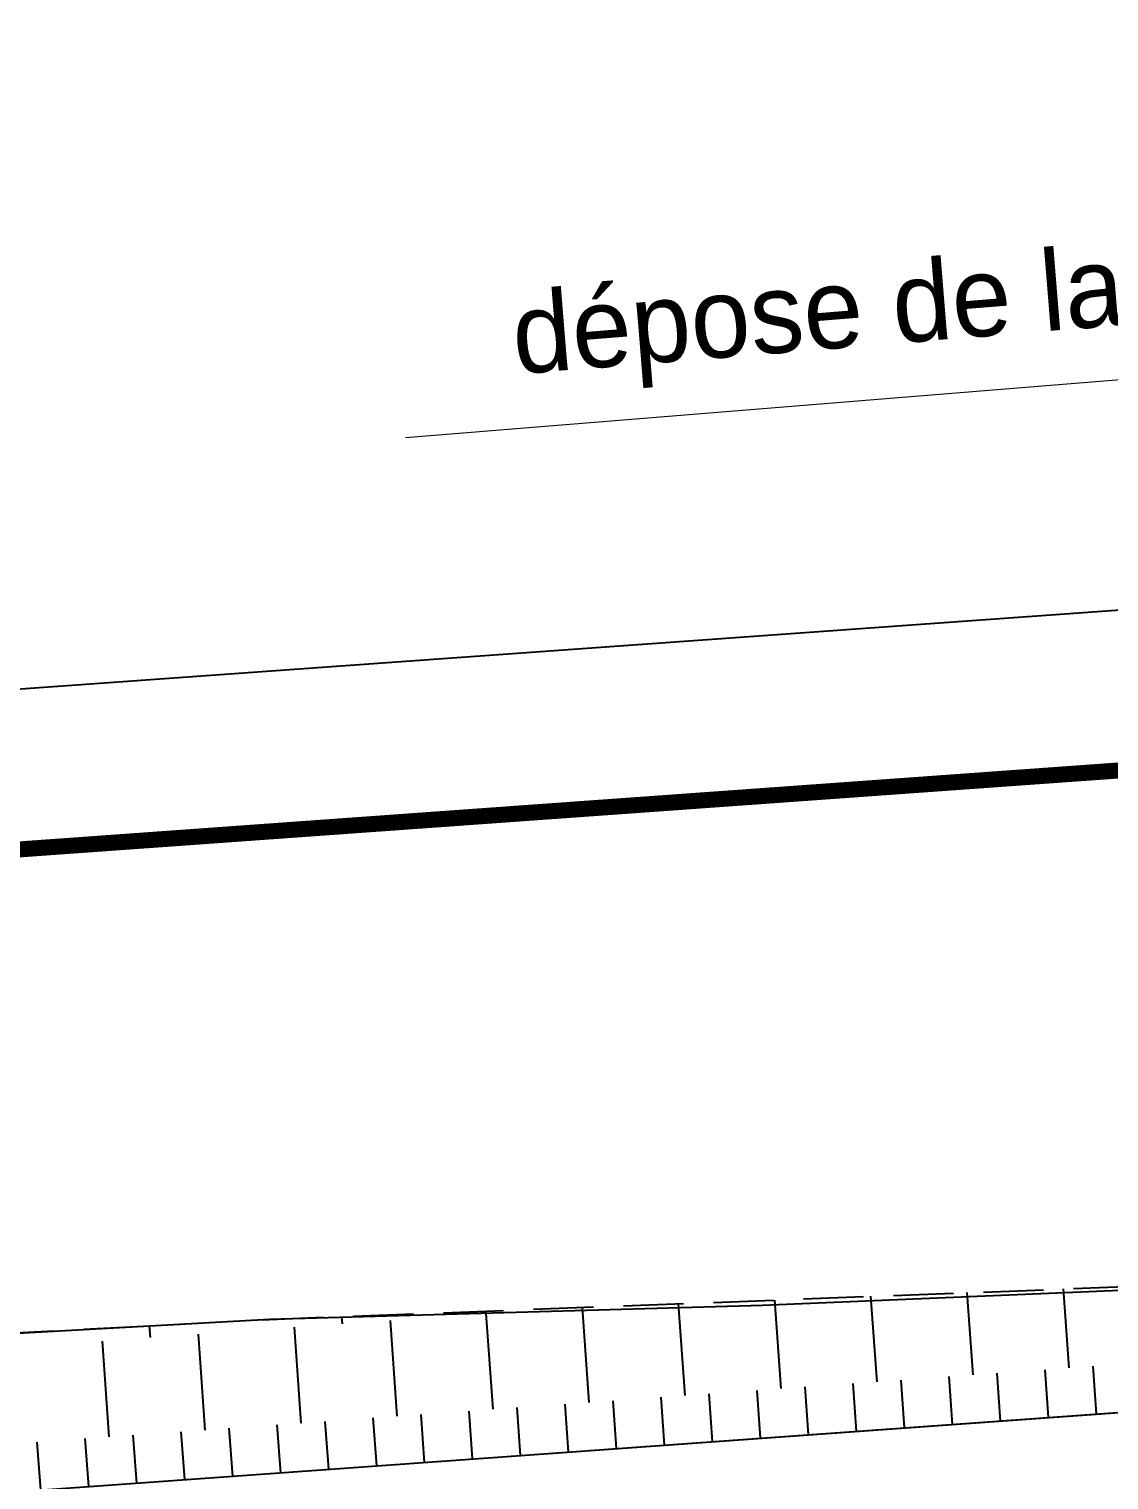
# Model space of a CAD drawing. Header units: metres. Extents: x 1851758 to 1852050, y 5187822 to 5188223.
# Drawn here: x 1851963.72 to 1851970.47, y 5187917.09 to 5187926.16 of the extents above; entities that cross this region are included whole.
import ezdxf
from ezdxf.enums import TextEntityAlignment as Align

# ---------------------------------------------------------------- set-up
doc = ezdxf.new("R2010")
doc.units = ezdxf.units.M
doc.header["$LTSCALE"] = 2.5
doc.linetypes.add('L8', pattern=[0.225, 0.15, -0.075])
doc.layers.add('PFM_VRD ET 2D', color=7, linetype='CONTINUOUS')
doc.layers.add('PRO_VOI', color=7, linetype='CONTINUOUS')
for name, color, linetype, lineweight in [('PRO_PAR', 1, 'CONTINUOUS', 35), ('PRO_PAR_DA', 1, 'CONTINUOUS', 35), ('PRO_PAR_SURF', 157, 'CONTINUOUS', 20), ('PRO_VOI_DEMOLITION', 6, 'CONTINUOUS', 15)]:
    doc.layers.add(name, color=color, linetype=linetype, lineweight=lineweight)
doc.layers.add('PRO_PAR_CONT_DA', color=40, linetype='CONTINUOUS', plot=False)
doc.layers.add('PRO_PAR_CONT_DA_D', color=7, linetype='CONTINUOUS', plot=False)
doc.styles.add('_ECRITURE', font='NEWSGOTN.TTF')

msp = doc.modelspace()

# ---------------------------------------------------------------- linework, layer by layer
at = {"layer": 'PFM_VRD ET 2D', "flags": 128}
msp.add_lwpolyline([(1851980.4895, 5187910.7078), (1851980.066, 5187919.6991), (1851980.0482, 5187919.7244), (1851979.7492, 5187920.1411), (1851979.2115, 5187920.0005), (1851978.3258, 5187919.0189), (1851977.938, 5187918.5846), (1851977.1972, 5187918.5566), (1851968.3033, 5187918.1837), (1851965.2245, 5187918.0978), (1851953.947, 5187917.4703), (1851947.1554, 5187917.1454), (1851946.7598, 5187917.12), (1851946.1805, 5187917.0766), (1851930.367, 5187915.6599)], dxfattribs=at)
at = {"layer": 'PRO_PAR', "const_width": 0.1, "flags": 128}
msp.add_lwpolyline([(1851911.8795, 5187917.3131), (1851911.8795, 5187917.3131), (1851940.223, 5187919.3492), (1851940.5096, 5187915.3595), (1851947.4917, 5187915.8611), (1851947.205, 5187919.8508), (1851975.4489, 5187921.8797), (1851974.2516, 5187941.9289), (1851857.1141, 5187933.514)], dxfattribs=at)
at = {"layer": 'PRO_PAR_CONT_DA', "flags": 128}
msp.add_lwpolyline([(1851910.4404, 5187937.3448), (1851942.275, 5187939.6317), (1851974.2516, 5187941.9289), (1851975.4489, 5187921.8797), (1851947.205, 5187919.8508), (1851947.4917, 5187915.8611), (1851944.0006, 5187915.6103), (1851940.5096, 5187915.3595), (1851940.223, 5187919.3492), (1851911.8795, 5187917.3131)], dxfattribs=at)
msp.add_lwpolyline([(1851947.205, 5187919.8508), (1851975.4489, 5187921.8797), (1851974.2516, 5187941.9289), (1851942.275, 5187939.6317), (1851944.0006, 5187915.6103), (1851947.4917, 5187915.8611)], close=True, dxfattribs=at)
at = {"layer": 'PRO_PAR_CONT_DA_D', "flags": 128}
msp.add_lwpolyline([(1851946.136, 5187920.7765), (1851974.3918, 5187922.8064), (1851973.3137, 5187940.8589), (1851943.3441, 5187938.706), (1851944.9264, 5187916.6793), (1851946.4226, 5187916.7868)], close=True, dxfattribs=at)
at = {"layer": 'PRO_PAR_DA', "flags": 128}
msp.add_lwpolyline([(1851911.8795, 5187917.3131), (1851911.8795, 5187917.3131), (1851940.223, 5187919.3492), (1851940.5096, 5187915.3595), (1851947.4917, 5187915.8611), (1851947.205, 5187919.8508), (1851975.4489, 5187921.8797), (1851974.2516, 5187941.9289), (1851857.1141, 5187933.514)], dxfattribs=at)
at = {"layer": 'PRO_PAR_SURF', "flags": 128}
for points in [[(1851974.2516, 5187941.9289), (1851942.275, 5187939.6317), (1851944.0006, 5187915.6103), (1851947.4917, 5187915.8611), (1851947.205, 5187919.8508), (1851975.4489, 5187921.8797)], [(1851979.4592, 5187919.5236), (1851978.1813, 5187918.0657), (1851896.9596, 5187912.2309), (1851896.7804, 5187914.7245), (1851884.8113, 5187913.8647), (1851885.6711, 5187901.8955), (1851897.6403, 5187902.7554), (1851899.2249, 5187880.6971), (1851981.4866, 5187886.528)]]:
    msp.add_lwpolyline(points, close=True, dxfattribs=at)
at = {"layer": 'PRO_VOI', "color": 32}
for p, q in [((1851969.0186, 5187917.7083, 106.8816), (1851968.9803, 5187918.2417, 297.3981)), ((1851969.618, 5187917.7513, 109.5171), (1851969.5811, 5187918.2647, 297.3981)), ((1851970.2174, 5187917.7944, 112.2858), (1851970.182, 5187918.2877, 297.3981)), ((1851967.2203, 5187917.5791, 99.6849), (1851967.1777, 5187918.1726, 297.3981)), ((1851967.8197, 5187917.6221, 101.9736), (1851967.7785, 5187918.1956, 297.3981)), ((1851968.4192, 5187917.6652, 104.3699), (1851968.3794, 5187918.2186, 297.3981)), ((1851964.4799, 5187917.9838, 274.6296), (1851964.4746, 5187918.0582, 297.3981)), ((1851965.422, 5187917.4499, 93.3963), (1851965.3791, 5187918.0484, 280.1814)), ((1851965.6788, 5187918.0699, 283.1903), (1851965.6755, 5187918.115, 297.3981)), ((1851966.0215, 5187917.493, 95.4024), (1851965.9785, 5187918.0914, 286.1992)), ((1851966.6209, 5187917.536, 97.4967), (1851966.5779, 5187918.1345, 292.4813)), ((1851964.2232, 5187917.3638, 91.006), (1851964.1802, 5187917.9622, 273.0158)), ((1851964.8226, 5187917.4068, 92.0819), (1851964.7796, 5187918.0053, 276.2434)), ((1851970.0891, 5187917.4844), (1851970.0676, 5187917.7836, 111.5762)), ((1851970.3888, 5187917.5059), (1851970.3673, 5187917.8052, 112.9954)), ((1851968.8902, 5187917.3983), (1851968.8687, 5187917.6975, 106.2386)), ((1851969.1899, 5187917.4198), (1851969.1684, 5187917.719, 107.5245)), ((1851969.4896, 5187917.4413), (1851969.4681, 5187917.7406, 108.842)), ((1851969.7894, 5187917.4629), (1851969.7679, 5187917.7621, 110.1921)), ((1851967.6914, 5187917.3122), (1851967.6699, 5187917.6114, 101.3884)), ((1851967.9911, 5187917.3337), (1851967.9696, 5187917.6329, 102.5589)), ((1851968.2908, 5187917.3552), (1851968.2693, 5187917.6544, 103.7568)), ((1851968.5905, 5187917.3767), (1851968.569, 5187917.676, 104.983)), ((1851966.1928, 5187917.2045), (1851966.1713, 5187917.5037, 95.9147)), ((1851966.4925, 5187917.226), (1851966.471, 5187917.5253, 96.9617)), ((1851966.7922, 5187917.2476), (1851966.7707, 5187917.5468, 98.0317)), ((1851967.092, 5187917.2691), (1851967.0705, 5187917.5683, 99.1256)), ((1851967.3917, 5187917.2906), (1851967.3702, 5187917.5898, 100.2442)), ((1851964.994, 5187917.1184), (1851964.9725, 5187917.4176, 92.3541)), ((1851965.2937, 5187917.1399), (1851965.2722, 5187917.4391, 92.9053)), ((1851965.5934, 5187917.1614), (1851965.5719, 5187917.4607, 93.8873)), ((1851965.8931, 5187917.183), (1851965.8716, 5187917.4822, 94.8902)), ((1851963.7951, 5187917.0323), (1851963.7736, 5187917.3315, 90.2147)), ((1851964.0948, 5187917.0538), (1851964.0733, 5187917.353, 90.7402)), ((1851964.3946, 5187917.0753), (1851964.3731, 5187917.3745, 91.2718)), ((1851964.6943, 5187917.0968), (1851964.6728, 5187917.3961, 91.8098))]:
    msp.add_line(p, q, dxfattribs=at)
at = {"layer": 'PRO_VOI', "color": 34, "linetype": 'L8', "elevation": 297.3981, "flags": 128}
msp.add_lwpolyline([(1851885.2529, 5187907.7177), (1851884.5402, 5187913.8452, -0.395782), (1851884.7886, 5187914.1803), (1851896.718, 5187915.593, -0.445633), (1851897.6371, 5187914.7861), (1851897.6776, 5187913.0713), (1851915.0303, 5187914.4942), (1851930.367, 5187915.6599), (1851947.1554, 5187917.1454), (1851965.2245, 5187918.0978), (1851977.1972, 5187918.5566), (1851979.5536, 5187920.2457)], format="xyb", dxfattribs=at)
at = {"layer": 'PRO_VOI', "flags": 128}
msp.add_lwpolyline([(1851947.4917, 5187915.8611), (1851978.1813, 5187918.0657), (1851979.588, 5187919.6705)], dxfattribs=at)
at = {"layer": 'PRO_VOI_DEMOLITION', "linetype": 'Continuous', "flags": 128}
msp.add_lwpolyline([(1851966.0721, 5187923.606), (1851976.2588, 5187924.4329)], dxfattribs=at)

# ---------------------------------------------------------------- texts
at = {"layer": 'PRO_VOI_DEMOLITION', "style": '_ECRITURE'}
msp.add_text('dépose de la clôture existante', height=0.5, rotation=4.64079, dxfattribs=at).set_placement((1851971.1718, 5187924.5518), align=Align.MIDDLE)

doc.saveas('drawing.dxf')
